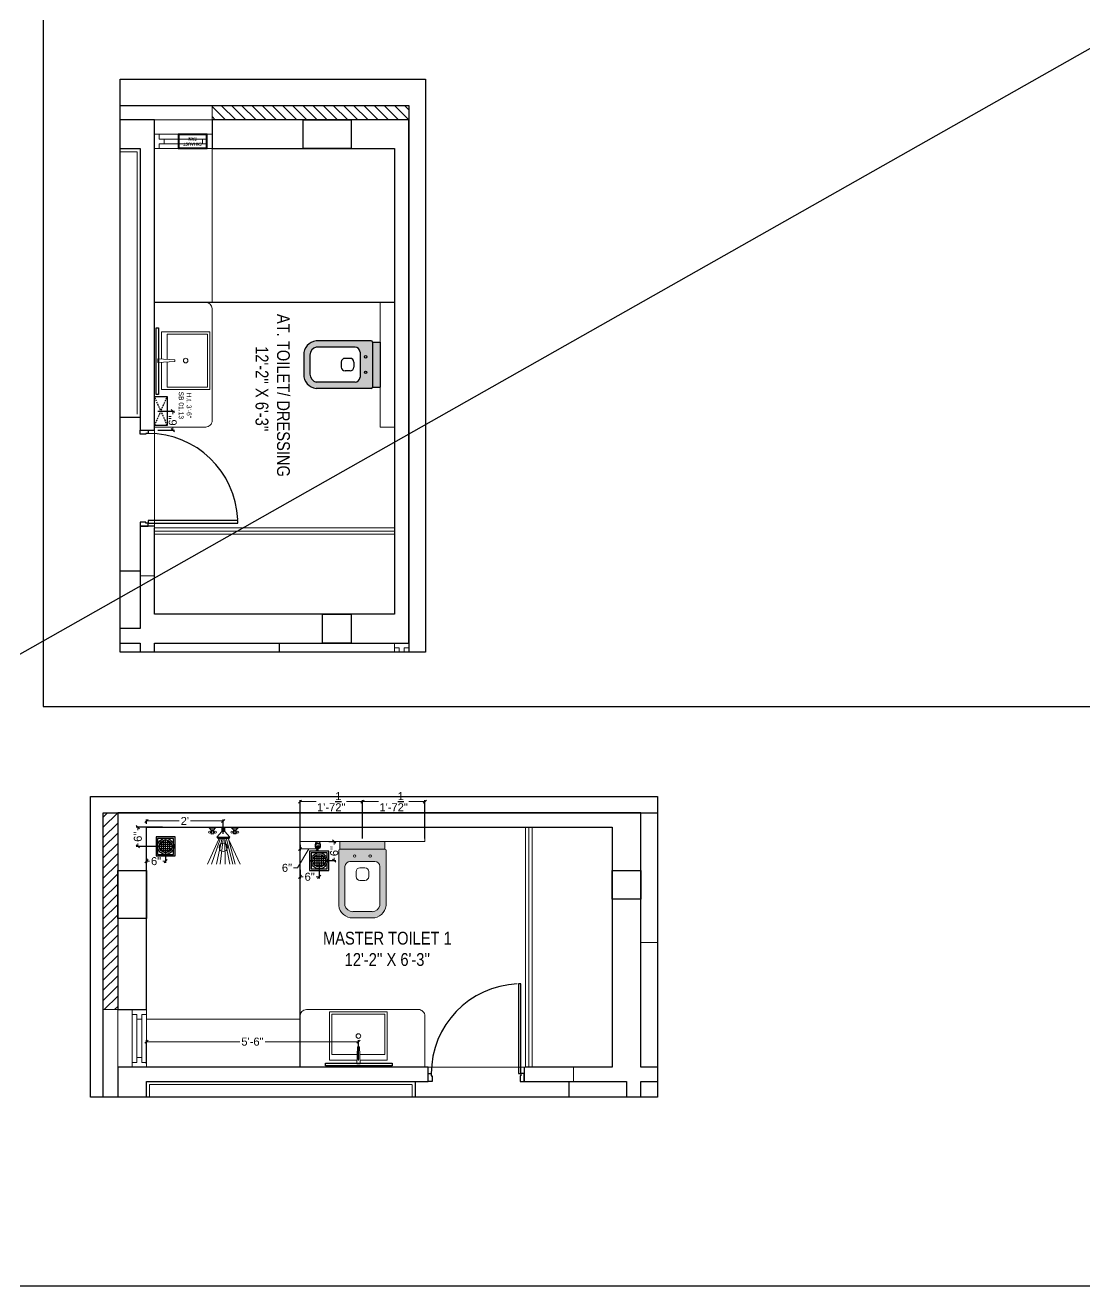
# Model space of a CAD drawing. Header units: millimetres. Extents: x 56222 to 3066687, y -650199 to -121287.
# Drawn here: x 155417.1 to 155748.3, y -179242.6 to -178848.8 of the extents above; entities that cross this region are included whole.
import ezdxf

# ---------------------------------------------------------------- set-up
doc = ezdxf.new("R2010")
doc.units = ezdxf.units.MM
doc.header["$MEASUREMENT"] = 0
doc.header["$PDMODE"] = 35
doc.linetypes.add('DASHED', pattern=[0.75, 0.5, -0.25])
doc.linetypes.add('DASHED2', pattern=[0.375, 0.25, -0.125])
doc.layers.get('Defpoints').update_dxf_attribs({"color": 220})
for name, color, linetype in [('AR DOOR', 40, 'Continuous'), ('AR ELE-5', 134, 'Continuous'), ('SANIT', 232, 'Continuous'), ('WC-DET', 8, 'Continuous')]:
    doc.layers.add(name, color=color, linetype=linetype)
for name, color, linetype, lineweight in [('COLUMN', 1, 'Continuous', 30), ('dim05', 1, 'Continuous', 13), ('ELEC-wires', 1, 'DASHED2', 13), ('Electrical', 84, 'Continuous', 30), ('ELEVATION', 250, 'Continuous', 9), ('FIRST FLOOR', 7, 'Continuous', 9), ('FIRST FLOOR ( DW_RAIL )', 7, 'Continuous', 9), ('FIRST FLOOR ( TEXT )', 7, 'Continuous', 9), ('FIRST FLOOR_( PLine )_', 251, 'Continuous', 30), ('FURNITURE', 32, 'Continuous', 9), ('GROUND FLOOR  ( DIM )', 7, 'Continuous', 9), ('TILE', 14, 'Continuous', 9), ('UTILITY', 48, 'Continuous', 9), ('wall', 7, 'Continuous', 30), ('XX~SLAB ( BEAM )~ ( DIM )', 7, 'Continuous', 9)]:
    doc.layers.add(name, color=color, linetype=linetype, lineweight=lineweight)
doc.layers.add('XX~SLAB ( PLINE )', color=251, linetype='Continuous', plot=False)
doc.styles.add('Arial', font='arial.ttf')
doc.styles.add('KATHA', font='swissc.ttf')
doc.styles.get("Standard").update_dxf_attribs({"font": 'arial.ttf', "height": 6})
doc.dimstyles.new('ISO-25', dxfattribs={"dimtxt": 2.5, "dimasz": 1, "dimexe": 0.5, "dimexo": 1, "dimtad": 0, "dimdec": 1, "dimlunit": 4, "dimtxsty": 'Standard', "dimblk": 'OBLIQUE', "dimcen": 2.5, "dimclrd": 1, "dimclre": 1, "dimclrt": 5, "dimadec": 0, "dimazin": 0, "dimtfac": 1, "dimtdec": 1, "dimtmove": 0, "dimatfit": 3, "dimfxl": 1, "dimlwd": -1, "dimarcsym": 0})

# ---------------------------------------------------------------- blocks, each defined once
blk = doc.blocks.new('_Oblique')
at = {"layer": 'wall', "color": 0, "lineweight": -2}
blk.add_line((-0.5, -0.5), (0.5, 0.5), dxfattribs=at)
blk = doc.blocks.new('*U18')
for points in [[(0, 0), (0, 1120), (-30, 1120), (-30, 0)], [(40, 0), (0, 0), (0, -30), (-10, -30), (-10, -100), (40, -100)], [(-1160, 0), (-1120, 0), (-1120, -30), (-1110, -30), (-1110, -100), (-1160, -100)]]:
    blk.add_lwpolyline(points, close=True)
at = {"layer": 'AR ELE-5', "linetype": 'ByBlock', "ltscale": 15}
blk.add_arc((2, -1), 1122, 92.373, 179.9653, dxfattribs=at)
blk = doc.blocks.new('A$C3EC62B37')
at = {"layer": 'FURNITURE', "lineweight": 30, "ltscale": 0.25, "true_color": 0xffffff}
h = blk.add_hatch(color=7, dxfattribs=at)
h.dxf.hatch_style = 1
h.paths.add_polyline_path([(-12.22, 0), (-12.22, 2.35), (-26.26, 2.35), (-26.26, 0)])
h.paths.add_polyline_path([(-26.26, 2.35), (-12.22, 2.35, 0.414214), (-11.83, 2.74), (-11.83, 19.96, 0.388639), (-16.24, 23.87), (-22.38, 23.87, 0.379499), (-26.65, 19.96), (-26.65, 2.74, 0.414214)])
h.paths.add_polyline_path([(-15.35, 6.26), (-23.13, 6.26, -0.414214), (-24.7, 7.83), (-24.7, 19.96, -0.349567), (-22.37, 21.91), (-16.24, 21.91, -0.364948), (-13.78, 19.96), (-13.78, 7.83, -0.414214)], flags=16)
h.paths.add_polyline_path([(-18.46, 8.22), (-20.02, 8.22, -0.414214), (-21.2, 9.39), (-21.2, 10.96, -0.414214), (-20.02, 12.13), (-18.46, 12.13, -0.414214), (-17.28, 10.96), (-17.28, 9.39, -0.414214)], flags=0)
h.paths.add_polyline_path([(-22.06, 4.53, -1), (-21.27, 4.53, -1)], flags=16)
at = {"layer": 'FURNITURE', "color": 0, "linetype": 'ByBlock', "lineweight": -2}
for p, q in [((-22.24, 23.87), (-16.24, 23.87)), ((-26.65, 2.74), (-26.65, 19.96)), ((-24.7, 7.83), (-24.7, 19.96)), ((-22.24, 21.91), (-16.24, 21.91)), ((-13.78, 7.83), (-13.78, 19.96)), ((-11.83, 2.74), (-11.83, 19.96)), ((-20.02, 12.13), (-18.46, 12.13)), ((-21.2, 9.39), (-21.2, 10.96)), ((-20.02, 8.22), (-18.46, 8.22)), ((-17.28, 9.39), (-17.28, 10.96)), ((-23.13, 6.26), (-15.35, 6.26)), ((-26.26, 2.35), (-12.22, 2.35)), ((-26.26, 2.35), (-26.26, 0)), ((-26.26, 0), (-12.22, 0)), ((-26.26, 0), (-12.22, 0)), ((-12.22, 2.35), (-12.22, 0))]:
    blk.add_line(p, q, dxfattribs=at)
for centre in [(-21.66, 4.53), (-16.81, 4.53)]:
    blk.add_circle(centre, 0.391, dxfattribs=at)
for centre, radius, start, end in [((-22.31, 19.5), 4.37, 89.0873, 174.0395), ((-16.17, 19.5), 4.37, 5.9605, 90.9127), ((-22.31, 19.48), 2.44, 88.437, 168.6348), ((-16.17, 19.48), 2.44, 11.3652, 91.563), ((-20.02, 10.96), 1.17, 90, 180), ((-18.46, 10.96), 1.17, 0, 90), ((-20.02, 9.39), 1.17, 180, 270), ((-18.46, 9.39), 1.17, 270, 0), ((-23.13, 7.83), 1.57, 180, 270), ((-15.35, 7.83), 1.57, 270, 0), ((-26.26, 2.74), 0.391, 180, 270), ((-12.22, 2.74), 0.391, 270, 0)]:
    blk.add_arc(centre, radius, start, end, dxfattribs=at)
blk = doc.blocks.new('NAHNYsquare')
at = {"color": 253}
for p, q in [((5, -2.99), (1, -2.99)), ((4.89, -2.32), (1.11, -2.32)), ((4.89, -3.65), (1.11, -3.65)), ((4.49, -1.65), (1.51, -1.65)), ((1.67, -4.48), (1.67, -1.49)), ((2.33, -4.87), (2.33, -1.1)), ((3, -0.99), (3, -4.99)), ((3.67, -4.87), (3.67, -1.1)), ((4.33, -4.48), (4.33, -1.49)), ((4.49, -4.32), (1.51, -4.32))]:
    blk.add_line(p, q, dxfattribs=at)
for points in [[(0, -5.99), (6, -5.99), (6, 0.01), (0, 0.01)], [(0.5, -5.49), (5.5, -5.49), (5.5, -0.49), (0.5, -0.49)]]:
    blk.add_lwpolyline(points, close=True)
for radius in [2.5, 2]:
    blk.add_circle((3, -2.99), radius)
blk = doc.blocks.new('A$C775F2B7C')
at = {"layer": 'WC-DET', "color": 7}
for points in [[(0.02, 0.076), (0.007, 0.076, 0.150223), (0, 0.06), (0, 0.037), (0.007, 0.004, 0.333354), (0.011, 0), (0.025, 0), (0.038, 0, 0.333354), (0.043, 0.004), (0.05, 0.037), (0.05, 0.06, 0.150223), (0.043, 0.076), (0.03, 0.076)], [(0.025, 0.02), (0.012, 0.02, -0.354974), (0.007, 0.023), (0, 0.057)], [(0.02, 0.076), (0.02, 0.082, -0.414214), (0.021, 0.083), (0.025, 0.083)], [(0.025, 0.076), (0.02, 0.076, 0.150223)], [(0.03, 0.076), (0.03, 0.082, 0.414214), (0.029, 0.083), (0.025, 0.083)], [(0.025, 0.02), (0.038, 0.02, 0.354974), (0.042, 0.023), (0.05, 0.057)]]:
    blk.add_lwpolyline(points, format="xyb", dxfattribs=at)
at = {"layer": 'WC-DET'}
for points in [[(0, 0.063), (0.025, 0.063)], [(0, 0.057), (0.025, 0.057)], [(0.001, 0.065), (0.025, 0.065)], [(0.049, 0.065), (0.025, 0.065)], [(0.049, 0.063), (0.025, 0.063)], [(0.05, 0.057), (0.025, 0.057)]]:
    blk.add_lwpolyline(points, dxfattribs=at)
at = {"layer": 'WC-DET', "color": 7}
blk.add_lwpolyline([(0.03, 0.076), (0.025, 0.076)], dxfattribs=at)
blk = doc.blocks.new('*D390')
at = {"layer": 'Defpoints', "color": 0, "lineweight": 25, "transparency": 16777216}
for p in [(155455.01, -179099.34), (155479.01, -179097.41), (155479.01, -179102.46)]:
    blk.add_point(p, dxfattribs=at)
at = {"layer": 'dim05', "color": 1, "linetype": 'Continuous', "lineweight": -2, "transparency": 16777216}
for p, q in [((155455.01, -179098.34), (155455.01, -179096.91)), ((155479.01, -179101.46), (155479.01, -179096.91))]:
    blk.add_line(p, q, dxfattribs=at)
at = {"layer": 'dim05', "color": 1, "linetype": 'Continuous', "transparency": 16777216}
for p, q in [((155455.01, -179097.41), (155465.21, -179097.41)), ((155479.01, -179097.41), (155468.81, -179097.41))]:
    blk.add_line(p, q, dxfattribs=at)
at = {"layer": 'dim05', "color": 1, "transparency": 16777216, "rotation": 180}
blk.add_blockref('_Oblique', (155455.01, -179097.41), dxfattribs=at)
at = {"layer": 'dim05', "color": 1, "transparency": 16777216}
blk.add_blockref('_Oblique', (155479.01, -179097.41), dxfattribs=at)
at = {"layer": 'dim05', "color": 5, "lineweight": 25, "transparency": 16777216, "insert": (155467.01, -179097.41), "char_height": 2.5, "attachment_point": 5, "style": 'Arial'}
blk.add_mtext("2'", dxfattribs=at)
blk = doc.blocks.new('*D391')
at = {"layer": 'Defpoints', "color": 0, "lineweight": 25, "transparency": 16777216}
for p in [(155503.01, -179103.84), (155508.56, -179103.84), (155508.56, -179106.15)]:
    blk.add_point(p, dxfattribs=at)
at = {"layer": 'dim05', "color": 1, "linetype": 'Continuous', "transparency": 16777216}
for p, q in [((155505.79, -179106.15), (155502.24, -179112.06)), ((155503.01, -179106.15), (155508.56, -179106.15)), ((155502.24, -179112.06), (155500.99, -179112.06))]:
    blk.add_line(p, q, dxfattribs=at)
at = {"layer": 'dim05', "color": 1, "linetype": 'Continuous', "lineweight": -2, "transparency": 16777216}
for p, q in [((155503.01, -179104.84), (155503.01, -179106.65)), ((155508.56, -179104.84), (155508.56, -179106.65))]:
    blk.add_line(p, q, dxfattribs=at)
at = {"layer": 'dim05', "color": 1, "transparency": 16777216, "rotation": 180}
blk.add_blockref('_Oblique', (155503.01, -179106.15), dxfattribs=at)
at = {"layer": 'dim05', "color": 1, "transparency": 16777216}
blk.add_blockref('_Oblique', (155508.56, -179106.15), dxfattribs=at)
at = {"layer": 'dim05', "color": 5, "lineweight": 25, "transparency": 16777216, "insert": (155498.92, -179112.06), "char_height": 2.5, "attachment_point": 5, "style": 'Arial'}
blk.add_mtext('6"', dxfattribs=at)
blk = doc.blocks.new('*D392')
at = {"layer": 'Defpoints', "color": 0, "lineweight": 25, "transparency": 16777216}
for p in [(155542.01, -179091.37), (155522.51, -179103.84), (155542.01, -179103.84)]:
    blk.add_point(p, dxfattribs=at)
at = {"layer": 'dim05', "color": 1, "linetype": 'Continuous', "lineweight": -2, "transparency": 16777216}
for p, q in [((155522.51, -179102.84), (155522.51, -179090.87)), ((155542.01, -179102.84), (155542.01, -179090.87))]:
    blk.add_line(p, q, dxfattribs=at)
at = {"layer": 'dim05', "color": 1, "linetype": 'Continuous', "transparency": 16777216}
for p, q in [((155522.51, -179091.37), (155527.52, -179091.37)), ((155542.01, -179091.37), (155537, -179091.37))]:
    blk.add_line(p, q, dxfattribs=at)
at = {"layer": 'dim05', "color": 1, "transparency": 16777216, "rotation": 180}
blk.add_blockref('_Oblique', (155522.51, -179091.37), dxfattribs=at)
at = {"layer": 'dim05', "color": 1, "transparency": 16777216}
blk.add_blockref('_Oblique', (155542.01, -179091.37), dxfattribs=at)
at = {"layer": 'dim05', "color": 5, "lineweight": 25, "transparency": 16777216, "insert": (155532.26, -179091.37), "char_height": 2.5, "attachment_point": 5, "style": 'Arial'}
blk.add_mtext('1\'-7{\\H1x;\\S1/2;}"', dxfattribs=at)
blk = doc.blocks.new('*D393')
at = {"layer": 'Defpoints', "color": 0, "lineweight": 25, "transparency": 16777216}
for p in [(155522.51, -179091.37), (155503.01, -179103.84), (155522.51, -179103.84)]:
    blk.add_point(p, dxfattribs=at)
at = {"layer": 'dim05', "color": 1, "linetype": 'Continuous', "lineweight": -2, "transparency": 16777216}
for p, q in [((155503.01, -179102.84), (155503.01, -179090.87)), ((155522.51, -179102.84), (155522.51, -179090.87))]:
    blk.add_line(p, q, dxfattribs=at)
at = {"layer": 'dim05', "color": 1, "linetype": 'Continuous', "transparency": 16777216}
for p, q in [((155503.01, -179091.37), (155508.02, -179091.37)), ((155522.51, -179091.37), (155517.5, -179091.37))]:
    blk.add_line(p, q, dxfattribs=at)
at = {"layer": 'dim05', "color": 1, "transparency": 16777216, "rotation": 180}
blk.add_blockref('_Oblique', (155503.01, -179091.37), dxfattribs=at)
at = {"layer": 'dim05', "color": 1, "transparency": 16777216}
blk.add_blockref('_Oblique', (155522.51, -179091.37), dxfattribs=at)
at = {"layer": 'dim05', "color": 5, "lineweight": 25, "transparency": 16777216, "insert": (155512.76, -179091.37), "char_height": 2.5, "attachment_point": 5, "style": 'Arial'}
blk.add_mtext('1\'-7{\\H1x;\\S1/2;}"', dxfattribs=at)
blk = doc.blocks.new('*D394')
at = {"layer": 'Defpoints', "color": 0, "lineweight": 25, "transparency": 16777216}
for p in [(155521.27, -179166.37), (155455.01, -179174.34), (155521.27, -179173.25)]:
    blk.add_point(p, dxfattribs=at)
at = {"layer": 'dim05', "color": 1, "linetype": 'Continuous', "lineweight": -2, "transparency": 16777216}
for p, q in [((155455.01, -179173.34), (155455.01, -179165.87)), ((155521.27, -179172.25), (155521.27, -179165.87))]:
    blk.add_line(p, q, dxfattribs=at)
at = {"layer": 'dim05', "color": 1, "linetype": 'Continuous', "transparency": 16777216}
for p, q in [((155455.01, -179166.37), (155484.19, -179166.37)), ((155521.27, -179166.37), (155492.09, -179166.37))]:
    blk.add_line(p, q, dxfattribs=at)
at = {"layer": 'dim05', "color": 1, "transparency": 16777216, "rotation": 180}
blk.add_blockref('_Oblique', (155455.01, -179166.37), dxfattribs=at)
at = {"layer": 'dim05', "color": 1, "transparency": 16777216}
blk.add_blockref('_Oblique', (155521.27, -179166.37), dxfattribs=at)
at = {"layer": 'dim05', "color": 5, "lineweight": 25, "transparency": 16777216, "insert": (155488.14, -179166.37), "char_height": 2.5, "attachment_point": 5, "style": 'Arial'}
blk.add_mtext('5\'-6"', dxfattribs=at)
blk = doc.blocks.new('A$C07311617')
at = {"layer": 'UTILITY'}
h = blk.add_hatch(color=7, dxfattribs=at)
h.paths.add_polyline_path([(-3.13, 2.02), (-3.13, 0), (-3.74, 0), (-3.74, 0.46), (-3.74, 1.42)])
h.paths.add_polyline_path([(-3.13, 0), (-3.13, -0.46), (-3.13, -2.02), (-3.74, -1.59), (-3.74, -0.46), (-3.74, 0)])
h = blk.add_hatch(color=7, dxfattribs=at)
h.paths.add_polyline_path([(0, 0.46), (0, 0), (-1.35, 0), (-1.35, 0.46)])
h.paths.add_polyline_path([(0, 0), (0, -0.46), (-1.35, -0.46), (-1.35, 0)])
at = {"layer": 'UTILITY', "color": 7}
for p, q in [((-3.74, 1.42), (-11.52, 4.9)), ((-1.74, 3.79), (-1.74, 4.05)), ((-1.47, 3.79), (-1.47, 4.05)), ((-0.27, 2.44), (-0.27, 4.33)), ((-3.74, 0.94), (-11.52, 3.66)), ((-3.74, 0.46), (-11.52, 2.15)), ((-3.74, 0), (-11.52, 0.93)), ((-3.13, 2.02), (-3.74, 1.42)), ((-3.13, -0.46), (-3.13, 2.02)), ((-1.35, 0.46), (-3.13, 2.02)), ((-3.13, 0.46), (-3.13, 1.42)), ((-1.74, 2.99), (-1.74, 2.72)), ((-1.47, 2.99), (-1.47, 2.72)), ((-1.35, -0.46), (-1.35, 0.46)), ((-1.35, 0.46), (0, 0.46)), ((-0.8, 3.9), (-0.8, 2.88)), ((0, -0.46), (0, 0.46)), ((-3.74, -0.46), (-11.62, -0.61)), ((-3.74, -0.46), (-11.57, -2.09)), ((-3.74, -1.03), (-11.52, -2.96)), ((-3.74, -1.59), (-11.52, -5.3)), ((-3.74, -1.59), (-11.52, -3.73)), ((-3.74, -1.59), (-3.13, -2.02)), ((-3.13, -0.46), (-3.13, -2.02)), ((-1.35, -0.46), (-3.13, -2.02)), ((-1.74, -3.22), (-1.74, -2.95)), ((-1.47, -3.22), (-1.47, -2.95)), ((-1.35, -0.46), (0, -0.46)), ((-0.8, -4.13), (-0.8, -3.11)), ((-0.27, -2.68), (-0.27, -4.56)), ((-1.74, -4.02), (-1.74, -4.29)), ((-1.47, -4.02), (-1.47, -4.29))]:
    blk.add_line(p, q, dxfattribs=at)
for points in [[(-1.35, 0.46), (-3.13, 2.02)], [(-3.13, -2.02), (-1.35, -0.46)]]:
    blk.add_lwpolyline(points, dxfattribs=at)
for points in [[(-1.07, 2.99), (-2.14, 2.99), (-2.14, 3.79), (-1.07, 3.79)], [(-1.07, -3.22), (-2.14, -3.22), (-2.14, -4.02), (-1.07, -4.02)]]:
    blk.add_lwpolyline(points, close=True, dxfattribs=at)
for centre, radius in [((-1.6, 4.32), 0.298), ((-6.31, 0), 1.33), ((-1.6, 3.39), 0.298), ((-1.6, 2.45), 0.298), ((-1.6, -2.69), 0.298), ((-1.6, -3.62), 0.298), ((-1.6, -4.55), 0.298)]:
    blk.add_circle(centre, radius, dxfattribs=at)
for centre, start, end in [((-1.47, 5.26), 285.2551, 344.7449), ((-1.47, 1.52), 15.2551, 74.7449), ((-1.47, -1.75), 285.2551, 344.7449), ((-1.47, -5.49), 15.2551, 74.7449)]:
    blk.add_arc(centre, 1.52, start, end, dxfattribs=at)
blk = doc.blocks.new('*D395')
at = {"layer": 'Defpoints', "color": 0, "lineweight": 25, "transparency": 16777216}
for p in [(155510.98, -179103.84), (155509.01, -179109.8), (155513.7, -179109.8)]:
    blk.add_point(p, dxfattribs=at)
at = {"layer": 'dim05', "color": 1, "linetype": 'Continuous', "lineweight": -2, "transparency": 16777216}
for p, q in [((155511.98, -179103.84), (155514.2, -179103.84)), ((155510.01, -179109.8), (155514.2, -179109.8))]:
    blk.add_line(p, q, dxfattribs=at)
at = {"layer": 'dim05', "color": 1, "linetype": 'Continuous', "transparency": 16777216}
for p, q in [((155513.7, -179103.84), (155513.7, -179104.75)), ((155513.7, -179109.8), (155513.7, -179108.89))]:
    blk.add_line(p, q, dxfattribs=at)
at = {"layer": 'dim05', "color": 1, "transparency": 16777216}
for p, rotation in [((155513.7, -179103.84), 90), ((155513.7, -179109.8), 270)]:
    blk.add_blockref('_Oblique', p, dxfattribs=dict(at, rotation=rotation))
at = {"layer": 'dim05', "color": 5, "lineweight": 25, "transparency": 16777216, "insert": (155513.7, -179106.82), "char_height": 2.5, "attachment_point": 5, "rotation": 90, "style": 'Arial'}
blk.add_mtext('6"', dxfattribs=at)
blk = doc.blocks.new('*D396')
at = {"layer": 'Defpoints', "color": 0, "lineweight": 25, "transparency": 16777216}
for p in [(155503.01, -179111.66), (155509.01, -179109.84), (155509.01, -179114.85)]:
    blk.add_point(p, dxfattribs=at)
at = {"layer": 'dim05', "color": 1, "linetype": 'Continuous', "lineweight": -2, "transparency": 16777216}
for p, q in [((155509.01, -179110.84), (155509.01, -179115.35)), ((155503.01, -179112.66), (155503.01, -179115.35))]:
    blk.add_line(p, q, dxfattribs=at)
at = {"layer": 'dim05', "color": 1, "linetype": 'Continuous', "transparency": 16777216}
for p, q in [((155503.01, -179114.85), (155503.94, -179114.85)), ((155509.01, -179114.85), (155508.08, -179114.85))]:
    blk.add_line(p, q, dxfattribs=at)
at = {"layer": 'dim05', "color": 1, "transparency": 16777216, "rotation": 180}
blk.add_blockref('_Oblique', (155503.01, -179114.85), dxfattribs=at)
at = {"layer": 'dim05', "color": 1, "transparency": 16777216}
blk.add_blockref('_Oblique', (155509.01, -179114.85), dxfattribs=at)
at = {"layer": 'dim05', "color": 5, "lineweight": 25, "transparency": 16777216, "insert": (155506.01, -179114.85), "char_height": 2.5, "attachment_point": 5, "style": 'Arial'}
blk.add_mtext('6"', dxfattribs=at)
blk = doc.blocks.new('*D397')
at = {"layer": 'Defpoints', "color": 0, "lineweight": 25, "transparency": 16777216}
for p in [(155452.32, -179099.34), (155461.01, -179099.34), (155461.01, -179105.34)]:
    blk.add_point(p, dxfattribs=at)
at = {"layer": 'dim05', "color": 1, "linetype": 'Continuous', "lineweight": -2, "transparency": 16777216}
for p, q in [((155460.01, -179099.34), (155451.82, -179099.34)), ((155460.01, -179105.34), (155451.82, -179105.34))]:
    blk.add_line(p, q, dxfattribs=at)
at = {"layer": 'dim05', "color": 1, "linetype": 'Continuous', "transparency": 16777216}
for p, q in [((155452.32, -179099.34), (155452.32, -179100.27)), ((155452.32, -179105.34), (155452.32, -179104.4))]:
    blk.add_line(p, q, dxfattribs=at)
at = {"layer": 'dim05', "color": 1, "transparency": 16777216}
for p, rotation in [((155452.32, -179099.34), 90), ((155452.32, -179105.34), 270)]:
    blk.add_blockref('_Oblique', p, dxfattribs=dict(at, rotation=rotation))
at = {"layer": 'dim05', "color": 5, "lineweight": 25, "transparency": 16777216, "insert": (155452.32, -179102.34), "char_height": 2.5, "attachment_point": 5, "rotation": 90, "style": 'Arial'}
blk.add_mtext('6"', dxfattribs=at)
blk = doc.blocks.new('*D398')
at = {"layer": 'Defpoints', "color": 0, "lineweight": 25, "transparency": 16777216}
for p in [(155455.01, -179108.05), (155461.01, -179105.34), (155461.01, -179109.97)]:
    blk.add_point(p, dxfattribs=at)
at = {"layer": 'dim05', "color": 1, "linetype": 'Continuous', "lineweight": -2, "transparency": 16777216}
for p, q in [((155461.01, -179106.34), (155461.01, -179110.47)), ((155455.01, -179109.05), (155455.01, -179110.47))]:
    blk.add_line(p, q, dxfattribs=at)
at = {"layer": 'dim05', "color": 1, "linetype": 'Continuous', "transparency": 16777216}
for p, q in [((155455.01, -179109.97), (155455.94, -179109.97)), ((155461.01, -179109.97), (155460.08, -179109.97))]:
    blk.add_line(p, q, dxfattribs=at)
at = {"layer": 'dim05', "color": 1, "transparency": 16777216, "rotation": 180}
blk.add_blockref('_Oblique', (155455.01, -179109.97), dxfattribs=at)
at = {"layer": 'dim05', "color": 1, "transparency": 16777216}
blk.add_blockref('_Oblique', (155461.01, -179109.97), dxfattribs=at)
at = {"layer": 'dim05', "color": 5, "lineweight": 25, "transparency": 16777216, "insert": (155458.01, -179109.97), "char_height": 2.5, "attachment_point": 5, "style": 'Arial'}
blk.add_mtext('6"', dxfattribs=at)

msp = doc.modelspace()

# ---------------------------------------------------------------- hatches: boundary and pattern name
at = {"layer": 'FURNITURE', "lineweight": 30, "ltscale": 0.25, "true_color": 0xffffff}
h = msp.add_hatch(color=7, dxfattribs=at)
h.dxf.hatch_style = 1
h.paths.add_polyline_path([(155528.029, -178961.834), (155525.681, -178961.834), (155525.681, -178947.791), (155528.029, -178947.791)])
h.paths.add_polyline_path([(155525.681, -178947.791), (155525.681, -178961.834, -0.4142136), (155525.29, -178962.225), (155508.073, -178962.225, -0.388639), (155504.16, -178957.812), (155504.16, -178951.673, -0.3794988), (155508.073, -178947.399), (155525.29, -178947.399, -0.4142136)])
h.paths.add_polyline_path([(155521.768, -178958.704), (155521.768, -178950.921, 0.4142136), (155520.203, -178949.356), (155508.073, -178949.356, 0.3495674), (155506.116, -178951.679), (155506.116, -178957.812, 0.364948), (155508.073, -178960.269), (155520.203, -178960.269, 0.4142136)], flags=16)
h.paths.add_polyline_path([(155519.812, -178955.595), (155519.812, -178954.03, 0.4142136), (155518.638, -178952.856), (155517.073, -178952.856, 0.4142136), (155515.899, -178954.03), (155515.899, -178955.595, 0.4142136), (155517.073, -178956.769), (155518.638, -178956.769, 0.4142136)], flags=0)
h.paths.add_polyline_path([(155523.504, -178951.995, 1), (155523.504, -178952.778, 1)], flags=16)
at = {"layer": 'GROUND FLOOR  ( DIM )'}
h = msp.add_hatch(dxfattribs=at)
h.set_pattern_fill('ANSI31', color=256, scale=18, style=0)
h.set_pattern_definition([(45, (17178.15, -11860.7867), (-1.590990258, 1.590990258), [])])
h.paths.add_polyline_path([(155441.512, -179094.836), (155446.012, -179094.836), (155446.012, -179156.336), (155441.512, -179156.336)])

# ---------------------------------------------------------------- linework, layer by layer
at = {"color": 242, "linetype": 'DASHED', "true_color": 0xcd2027}
for p, q in [((155457.529, -178973.812), (155461.516, -178964.805)), ((155461.516, -178973.812), (155457.529, -178964.805))]:
    msp.add_line(p, q, dxfattribs=at)
for points in [[(155455.529, -178975.312), (155455.529, -178976.312), (155454.779, -178976.312), (155454.779, -178976.562), (155453.029, -178976.562), (155453.029, -178975.312)], [(155455.529, -179005.312), (155455.529, -179004.312), (155454.779, -179004.312), (155454.779, -179004.062), (155453.029, -179004.062), (155453.029, -179005.312)], [(155455.529, -179004.312), (155483.529, -179004.312), (155483.529, -179003.562), (155455.529, -179003.562)]]:
    msp.add_lwpolyline(points, close=True)
at = {"layer": 'AR ELE-5', "linetype": 'ByBlock', "ltscale": 15}
msp.add_arc((155455.512, -179004.353), 28.041, 2.37301, 89.96526, dxfattribs=at)
at = {"layer": 'COLUMN'}
for p, q in [((155504.029, -178887.312), (155504.029, -178878.312)), ((155504.029, -178878.312), (155519.029, -178878.312)), ((155519.029, -178878.312), (155519.029, -178887.312)), ((155519.029, -178887.312), (155504.029, -178887.312)), ((155510.029, -179041.812), (155510.029, -179032.812)), ((155510.029, -179032.812), (155519.029, -179032.812)), ((155519.029, -179032.812), (155519.029, -179041.812)), ((155519.029, -179041.812), (155510.029, -179041.812))]:
    msp.add_line(p, q, dxfattribs=at)
for points in [[(155446.012, -179112.836), (155455.012, -179112.836), (155455.012, -179127.836), (155446.012, -179127.836)], [(155600.512, -179112.836), (155609.512, -179112.836), (155609.512, -179121.836), (155600.512, -179121.836)]]:
    msp.add_lwpolyline(points, close=True, dxfattribs=at)
at = {"layer": 'dim05', "color": 1, "linetype": 'Continuous', "lineweight": 25}
for p, q in [((155458.529, -178969.309), (155463.729, -178969.309)), ((155458.529, -178975.312), (155463.729, -178975.312))]:
    msp.add_line(p, q, dxfattribs=at)
at = {"layer": 'dim05', "color": 1, "linetype": 'Continuous'}
for p, q in [((155463.229, -178969.309), (155463.229, -178970.242)), ((155463.229, -178975.312), (155463.229, -178974.379))]:
    msp.add_line(p, q, dxfattribs=at)
at = {"layer": 'ELEC-wires', "color": 5, "linetype": 'ByBlock', "lineweight": 30, "ltscale": 4}
msp.add_lwpolyline([(155461.516, -178964.805), (155461.516, -178973.812), (155457.529, -178973.812), (155457.529, -178964.805)], close=True, dxfattribs=at)
at = {"layer": 'Electrical', "ltscale": 10}
msp.add_line((155474.029, -178887.312), (155464.904, -178887.312), dxfattribs=at)
at = {"layer": 'Electrical', "ltscale": 2}
for points in [[(155474.029, -178882.813), (155464.904, -178882.813), (155464.904, -178887.312), (155474.029, -178887.312)], [(155473.805, -178883.037), (155465.129, -178883.037), (155465.129, -178887.088), (155473.805, -178887.088)]]:
    msp.add_lwpolyline(points, close=True, dxfattribs=at)
at = {"layer": 'ELEVATION', "lineweight": 25, "transparency": 33554600}
msp.add_lwpolyline([(155437.514, -179089.747), (155614.727, -179089.747), (155614.727, -179183.686), (155437.514, -179183.686)], close=True, dxfattribs=at)
at = {"layer": 'FIRST FLOOR', "ltscale": 0.7}
for p, q in [((155446.819, -178873.812), (155537.029, -178873.812)), ((155537.029, -178873.812), (155537.029, -178878.312))]:
    msp.add_line(p, q, dxfattribs=at)
at = {"layer": 'FIRST FLOOR'}
for p, q in [((155537.029, -178878.312), (155446.819, -178878.312)), ((155457.529, -178878.312), (155457.529, -179032.812)), ((155475.529, -178878.312), (155475.529, -178887.312)), ((155537.029, -178878.312), (155537.029, -179044.706)), ((155446.819, -178887.312), (155453.029, -178887.312)), ((155453.029, -178887.312), (155453.029, -178975.312)), ((155457.529, -178887.312), (155532.529, -178887.312)), ((155532.529, -178887.312), (155532.529, -179032.812)), ((155453.029, -178975.312), (155457.529, -178975.312)), ((155453.029, -179005.312), (155453.029, -179037.312)), ((155453.029, -179020.812), (155457.529, -179020.812)), ((155457.529, -179032.812), (155532.529, -179032.812)), ((155453.029, -179037.312), (155446.819, -179037.312)), ((155453.029, -179041.812), (155446.819, -179041.812)), ((155453.029, -179041.812), (155453.029, -179044.706)), ((155457.529, -179041.812), (155537.029, -179041.812)), ((155457.529, -179041.812), (155457.529, -179044.706)), ((155532.529, -179041.812), (155532.529, -179044.706)), ((155446.012, -179094.836), (155446.012, -179183.686)), ((155446.012, -179094.836), (155614.727, -179094.836)), ((155609.512, -179174.336), (155609.512, -179094.836)), ((155455.012, -179174.336), (155455.012, -179099.336)), ((155455.012, -179099.336), (155600.512, -179099.336)), ((155600.512, -179174.336), (155600.512, -179099.336)), ((155446.012, -179156.336), (155455.012, -179156.336)), ((155446.012, -179174.336), (155600.512, -179174.336)), ((155543.012, -179178.836), (155543.012, -179174.336)), ((155588.512, -179178.836), (155588.512, -179174.336)), ((155609.512, -179174.336), (155614.727, -179174.336)), ((155455.012, -179183.686), (155455.012, -179178.836)), ((155455.012, -179178.836), (155543.012, -179178.836)), ((155573.012, -179178.836), (155605.012, -179178.836)), ((155605.012, -179178.836), (155605.012, -179183.686)), ((155609.512, -179178.836), (155614.727, -179178.836)), ((155609.512, -179178.836), (155609.512, -179183.686))]:
    msp.add_line(p, q, dxfattribs=at)
at = {"layer": 'FIRST FLOOR', "ltscale": 0.7}
msp.add_lwpolyline([(155441.512, -179183.686), (155441.512, -179094.836), (155446.012, -179094.836)], dxfattribs=at)
at = {"layer": 'FIRST FLOOR ( DW_RAIL )'}
for p, q in [((155459.029, -178882.812), (155457.529, -178882.812)), ((155457.529, -178882.812), (155457.529, -178887.312)), ((155475.529, -178882.812), (155457.529, -178882.812)), ((155457.529, -178882.812), (155457.529, -178887.312)), ((155459.029, -178884.312), (155459.029, -178882.812)), ((155475.529, -178882.812), (155474.029, -178882.812)), ((155474.029, -178882.812), (155474.029, -178884.312)), ((155475.529, -178887.312), (155475.529, -178882.812)), ((155475.529, -178887.312), (155475.529, -178882.812)), ((155457.529, -178887.312), (155459.029, -178887.312)), ((155457.529, -178887.312), (155475.529, -178887.312)), ((155460.529, -178884.312), (155459.029, -178884.312)), ((155459.029, -178887.312), (155459.029, -178885.812)), ((155459.029, -178885.812), (155460.529, -178885.812)), ((155460.529, -178885.812), (155460.529, -178884.312)), ((155460.529, -178885.812), (155460.529, -178884.312)), ((155460.529, -178884.312), (155472.529, -178884.312)), ((155472.529, -178885.812), (155460.529, -178885.812)), ((155474.029, -178884.312), (155472.529, -178884.312)), ((155472.529, -178884.312), (155472.529, -178885.812)), ((155472.529, -178884.312), (155472.529, -178885.812)), ((155472.529, -178885.812), (155474.029, -178885.812)), ((155474.029, -178885.812), (155474.029, -178887.312)), ((155474.029, -178887.312), (155475.529, -178887.312)), ((155537.029, -179041.812), (155532.529, -179041.812)), ((155532.529, -179041.812), (155532.529, -179044.706)), ((155537.029, -179041.812), (155532.529, -179041.812)), ((155532.529, -179041.812), (155532.529, -179043.312)), ((155532.529, -179043.312), (155534.029, -179043.312)), ((155534.029, -179043.312), (155534.029, -179044.706)), ((155535.529, -179044.706), (155535.529, -179043.312)), ((155535.529, -179043.312), (155537.029, -179043.312)), ((155537.029, -179044.706), (155537.029, -179041.812)), ((155537.029, -179043.312), (155537.029, -179041.812))]:
    msp.add_line(p, q, dxfattribs=at)
msp.add_lwpolyline([(155450.512, -179156.336), (155450.512, -179157.836), (155452.012, -179157.836), (155452.012, -179159.336), (155453.512, -179159.336), (155453.512, -179171.336), (155452.012, -179171.336), (155452.012, -179172.836), (155450.512, -179172.836), (155450.512, -179174.336), (155455.012, -179174.336), (155455.012, -179172.836), (155453.512, -179172.836), (155453.512, -179171.336), (155452.012, -179171.336), (155452.012, -179159.336), (155453.512, -179159.336), (155453.512, -179157.836), (155455.012, -179157.836), (155455.012, -179156.336), (155450.512, -179156.336), (155450.512, -179174.336), (155455.012, -179174.336), (155455.012, -179156.336)], close=True, dxfattribs=at)
at = {"layer": 'FIRST FLOOR_( PLine )_'}
for p, q in [((155453.029, -178878.312), (155446.819, -178878.312)), ((155457.529, -178878.312), (155453.029, -178878.312)), ((155457.529, -178975.312), (155457.529, -178878.312)), ((155537.029, -178878.312), (155475.529, -178878.312)), ((155475.529, -178878.312), (155475.529, -178887.312)), ((155537.029, -179041.812), (155537.029, -178878.312)), ((155446.819, -178887.312), (155453.029, -178887.312)), ((155453.029, -178887.312), (155453.029, -178975.312)), ((155475.529, -178887.312), (155532.529, -178887.312)), ((155532.529, -178887.312), (155532.529, -179032.812)), ((155453.029, -178975.312), (155457.529, -178975.312)), ((155457.529, -179005.312), (155453.029, -179005.312)), ((155453.029, -179005.312), (155453.029, -179037.312)), ((155457.529, -179032.812), (155457.529, -179005.812)), ((155532.529, -179032.812), (155457.529, -179032.812)), ((155453.029, -179037.312), (155446.819, -179037.312)), ((155446.819, -179041.812), (155453.029, -179041.812)), ((155453.029, -179041.812), (155453.029, -179044.706)), ((155457.529, -179044.706), (155457.529, -179041.812)), ((155457.529, -179041.812), (155537.029, -179041.812)), ((155609.512, -179094.836), (155446.012, -179094.836)), ((155446.012, -179094.836), (155446.012, -179156.336)), ((155609.512, -179174.336), (155609.512, -179094.836)), ((155455.012, -179099.336), (155600.512, -179099.336)), ((155455.012, -179156.336), (155455.012, -179099.336)), ((155600.512, -179099.336), (155600.512, -179174.336)), ((155446.012, -179156.336), (155455.012, -179156.336)), ((155573.012, -179174.336), (155573.012, -179178.836)), ((155600.512, -179174.336), (155573.512, -179174.336)), ((155614.727, -179174.336), (155609.512, -179174.336)), ((155573.012, -179178.836), (155605.012, -179178.836)), ((155605.012, -179178.836), (155605.012, -179183.686)), ((155609.512, -179183.686), (155609.512, -179178.836)), ((155609.512, -179178.836), (155614.727, -179178.836))]:
    msp.add_line(p, q, dxfattribs=at)
for points in [[(155455.012, -179178.836), (155543.012, -179178.836), (155543.012, -179174.336), (155446.012, -179174.336), (155446.012, -179178.836)], [(155446.012, -179178.836), (155446.012, -179183.686)], [(155455.012, -179183.686), (155455.012, -179178.836)]]:
    msp.add_lwpolyline(points, dxfattribs=at)
at = {"layer": 'FURNITURE', "lineweight": 30}
for p, q in [((155446.819, -178887.312), (155453.029, -178887.312)), ((155453.029, -178887.312), (155453.029, -178971.312)), ((155453.029, -178971.312), (155446.819, -178971.312)), ((155453.029, -179019.312), (155446.819, -179019.312)), ((155587.012, -179178.836), (155587.012, -179183.686))]:
    msp.add_line(p, q, dxfattribs=at)
at = {"layer": 'FURNITURE'}
for p, q in [((155457.529, -178935.312), (155457.529, -178887.312)), ((155457.529, -178887.312), (155475.529, -178887.312)), ((155475.529, -178887.312), (155475.529, -178935.312)), ((155446.819, -178888.312), (155452.125, -178888.312)), ((155452.125, -178888.312), (155452.125, -178970.312)), ((155457.529, -178974.312), (155457.529, -178935.312)), ((155457.529, -178935.312), (155473.535, -178935.312)), ((155475.529, -178935.312), (155457.529, -178935.312)), ((155475.535, -178937.312), (155475.535, -178972.312)), ((155532.529, -178935.312), (155528.029, -178935.312)), ((155528.029, -178935.312), (155528.029, -178974.312)), ((155532.529, -178974.312), (155532.529, -178935.312)), ((155474.784, -178944.556), (155459.69, -178944.565)), ((155459.69, -178944.565), (155459.695, -178953.077)), ((155474.064, -178945.276), (155461.491, -178945.284)), ((155461.491, -178945.284), (155461.496, -178953.162)), ((155474.084, -178961.836), (155474.064, -178945.276)), ((155474.804, -178962.556), (155474.784, -178944.556)), ((155458.616, -178954.106), (155458.615, -178953.026)), ((155458.615, -178953.026), (155463.912, -178953.277)), ((155463.913, -178953.848), (155458.616, -178954.106)), ((155459.696, -178954.054), (155459.71, -178962.565)), ((155461.496, -178953.966), (155461.51, -178961.843)), ((155463.912, -178953.277), (155463.913, -178953.848)), ((155459.71, -178962.565), (155474.804, -178962.556)), ((155461.51, -178961.843), (155474.084, -178961.836)), ((155473.535, -178974.312), (155457.529, -178974.312)), ((155528.029, -178974.312), (155532.529, -178974.312)), ((155457.529, -179005.812), (155532.529, -179005.812)), ((155457.529, -179006.812), (155532.529, -179006.812)), ((155457.529, -179007.812), (155532.529, -179007.812)), ((155496.529, -179044.706), (155496.529, -179041.812)), ((155573.512, -179174.336), (155573.512, -179099.336)), ((155574.512, -179174.336), (155574.512, -179099.336)), ((155575.512, -179174.336), (155575.512, -179099.336)), ((155614.727, -179135.336), (155609.512, -179135.336)), ((155456.012, -179179.74), (155538.012, -179179.74)), ((155456.012, -179183.686), (155456.012, -179179.74)), ((155538.012, -179179.836), (155538.012, -179183.686))]:
    msp.add_line(p, q, dxfattribs=at)
at = {"layer": 'FURNITURE', "color": 5, "lineweight": 30, "ltscale": 10000}
for p, q in [((155457.529, -178935.312), (155532.529, -178935.312)), ((155457.997, -178964.14), (155457.997, -178943.272)), ((155457.997, -178943.272), (155458.736, -178943.272)), ((155458.736, -178943.272), (155458.736, -178964.14)), ((155458.736, -178964.14), (155457.997, -178964.14)), ((155496.529, -179041.812), (155496.529, -179044.706)), ((155503.012, -179174.336), (155503.012, -179099.336))]:
    msp.add_line(p, q, dxfattribs=at)
at = {"layer": 'FURNITURE', "color": 0, "linetype": 'ByBlock', "lineweight": -2}
for p, q in [((155525.29, -178947.399), (155508.073, -178947.399)), ((155520.203, -178949.356), (155508.073, -178949.356)), ((155521.768, -178950.921), (155521.768, -178958.704)), ((155525.681, -178947.791), (155525.681, -178961.834)), ((155525.681, -178947.791), (155528.029, -178947.791)), ((155528.029, -178947.791), (155528.029, -178961.834)), ((155528.029, -178947.791), (155528.029, -178961.834)), ((155504.16, -178951.812), (155504.16, -178957.812)), ((155506.116, -178951.812), (155506.116, -178957.812)), ((155515.899, -178954.03), (155515.899, -178955.595)), ((155518.638, -178952.856), (155517.073, -178952.856)), ((155519.812, -178954.03), (155519.812, -178955.595)), ((155518.638, -178956.769), (155517.073, -178956.769)), ((155520.203, -178960.269), (155508.073, -178960.269)), ((155525.29, -178962.225), (155508.073, -178962.225)), ((155525.681, -178961.834), (155528.029, -178961.834))]:
    msp.add_line(p, q, dxfattribs=at)
at = {"layer": 'FURNITURE'}
for points in [[(155542.012, -179103.836), (155542.012, -179099.336), (155503.012, -179099.336), (155503.012, -179103.836)], [(155502.998, -179159.336), (155503.012, -179174.336), (155455.012, -179174.336), (155454.998, -179159.336)], [(155520.976, -179167.953), (155521.548, -179167.953), (155521.806, -179173.249), (155520.725, -179173.25)]]:
    msp.add_lwpolyline(points, close=True, dxfattribs=at)
msp.add_lwpolyline([(155542.012, -179174.336), (155503.012, -179174.336), (155503.012, -179158.33, -0.4142132), (155505.012, -179156.33), (155540.012, -179156.33, -0.4142139), (155542.012, -179158.33)], format="xyb", close=True, dxfattribs=at)
for points in [[(155521.753, -179172.169), (155530.264, -179172.155), (155530.255, -179157.061), (155512.255, -179157.081), (155512.264, -179172.175), (155520.776, -179172.17)], [(155521.665, -179170.369), (155529.543, -179170.355), (155529.536, -179157.781), (155512.976, -179157.801), (155512.983, -179170.375), (155520.862, -179170.369)]]:
    msp.add_lwpolyline(points, dxfattribs=at)
at = {"layer": 'FURNITURE', "color": 5, "lineweight": 30, "ltscale": 10000}
msp.add_lwpolyline([(155510.972, -179173.13), (155531.839, -179173.13), (155531.839, -179173.868), (155510.972, -179173.868)], close=True, dxfattribs=at)
at = {"layer": 'FURNITURE', "lineweight": 30}
msp.add_lwpolyline([(155455.012, -179183.686), (155455.012, -179178.836), (155539.012, -179178.836), (155539.012, -179183.686)], dxfattribs=at)
at = {"layer": 'FURNITURE'}
for centre in [(155467.257, -178953.56), (155521.26, -179164.608)]:
    msp.add_circle(centre, 0.72, dxfattribs=at)
at = {"layer": 'FURNITURE', "color": 0, "linetype": 'ByBlock', "lineweight": -2}
for centre in [(155523.504, -178952.387), (155523.504, -178957.238)]:
    msp.add_circle(centre, 0.391, dxfattribs=at)
at = {"layer": 'FURNITURE'}
for centre, start, end in [((155473.535, -178937.312), 0.00007, 90), ((155473.535, -178972.312), 270, 0.00007)]:
    msp.add_arc(centre, 2, start, end, dxfattribs=at)
at = {"layer": 'FURNITURE', "color": 0, "linetype": 'ByBlock', "lineweight": -2}
for centre, radius, start, end in [((155508.526, -178951.743), 4.367, 95.96048, 180.91275), ((155508.553, -178951.746), 2.438, 101.36517, 181.56298), ((155520.203, -178950.921), 1.565, 0, 90), ((155525.29, -178947.791), 0.391, 0, 90), ((155517.073, -178954.03), 1.174, 90, 180), ((155518.638, -178954.03), 1.174, 0, 90), ((155508.526, -178957.882), 4.367, 179.08725, 264.03952), ((155508.553, -178957.879), 2.438, 178.43702, 258.63483), ((155517.073, -178955.595), 1.174, 180, 270), ((155518.638, -178955.595), 1.174, 270, 0), ((155520.203, -178958.704), 1.565, 270, 0), ((155525.29, -178961.834), 0.391, 270, 0)]:
    msp.add_arc(centre, radius, start, end, dxfattribs=at)
at = {"layer": 'GROUND FLOOR  ( DIM )'}
for p, q in [((155537.029, -178873.812), (155475.529, -178873.812)), ((155475.529, -178873.812), (155475.529, -178887.312)), ((155475.529, -178878.312), (155475.529, -178873.812)), ((155475.529, -178873.812), (155537.029, -178873.812)), ((155537.029, -178878.312), (155537.029, -178873.812)), ((155537.029, -178873.812), (155537.029, -178878.312)), ((155537.029, -178878.312), (155475.529, -178878.312))]:
    msp.add_line(p, q, dxfattribs=at)
at = {"layer": 'GROUND FLOOR  ( DIM )', "linetype": 'Continuous'}
for p, q in [((155475.529, -178874.126), (155479.715, -178878.312)), ((155478.397, -178873.812), (155482.897, -178878.312)), ((155481.579, -178873.812), (155486.079, -178878.312)), ((155484.761, -178873.812), (155489.261, -178878.312)), ((155487.943, -178873.812), (155492.443, -178878.312)), ((155491.125, -178873.812), (155495.625, -178878.312)), ((155494.307, -178873.812), (155498.807, -178878.312)), ((155497.489, -178873.812), (155501.989, -178878.312)), ((155500.671, -178873.812), (155505.171, -178878.312)), ((155503.853, -178873.812), (155508.353, -178878.312)), ((155507.035, -178873.812), (155511.535, -178878.312)), ((155510.217, -178873.812), (155514.717, -178878.312)), ((155513.399, -178873.812), (155517.899, -178878.312)), ((155516.581, -178873.812), (155521.081, -178878.312)), ((155519.763, -178873.812), (155524.263, -178878.312)), ((155522.945, -178873.812), (155527.445, -178878.312)), ((155526.127, -178873.812), (155530.627, -178878.312)), ((155529.309, -178873.812), (155533.809, -178878.312)), ((155532.491, -178873.812), (155536.991, -178878.312)), ((155535.673, -178873.812), (155537.029, -178875.169)), ((155475.529, -178877.308), (155476.533, -178878.312))]:
    msp.add_line(p, q, dxfattribs=at)
at = {"layer": 'GROUND FLOOR  ( DIM )'}
msp.add_lwpolyline([(155446.012, -179094.836), (155441.512, -179094.836), (155441.512, -179156.336), (155455.012, -179156.336)], dxfattribs=at)
msp.add_lwpolyline([(155441.512, -179094.836), (155446.012, -179094.836), (155446.012, -179156.336), (155441.512, -179156.336)], close=True, dxfattribs=at)
at = {"layer": 'TILE', "color": 1, "linetype": 'Continuous', "lineweight": 25}
msp.add_line((155066.713, -179242.65), (158321.234, -177400.874), dxfattribs=at)
msp.add_lwpolyline([(158321.234, -177400.874), (155066.713, -177400.874), (155066.713, -179242.65), (158321.234, -179242.65)], close=True, dxfattribs=at)
at = {"layer": 'XX~SLAB ( BEAM )~ ( DIM )', "color": 242, "lineweight": 30, "true_color": 0xcd2027}
for p, q in [((155446.819, -179044.706), (155446.819, -178865.628)), ((155446.819, -178865.628), (155542.2, -178865.628)), ((155542.2, -178865.628), (155542.2, -179044.706)), ((155542.2, -179044.706), (155446.819, -179044.706))]:
    msp.add_line(p, q, dxfattribs=at)
at = {"layer": 'XX~SLAB ( BEAM )~ ( DIM )', "color": 1, "lineweight": 30}
msp.add_lwpolyline([(156076.145, -178663.297), (155422.743, -178663.297), (155422.743, -179061.635), (156076.145, -179061.635)], close=True, dxfattribs=at)
at = {"layer": 'XX~SLAB ( PLINE )'}
for p, q in [((155446.819, -178873.812), (155537.029, -178873.812)), ((155537.029, -178873.812), (155537.029, -179044.706))]:
    msp.add_line(p, q, dxfattribs=at)
msp.add_lwpolyline([(155441.512, -179183.686), (155441.512, -179094.836), (155614.727, -179094.836)], dxfattribs=at)

# ---------------------------------------------------------------- block references
at = {"layer": 'AR DOOR', "linetype": 'ByBlock', "lineweight": -2, "extrusion": (0, 0, -1), "xscale": -0.02500000000004329, "yscale": 0.02500000000004329, "zscale": -0.02500000000004329}
msp.add_blockref('*U18', (-155572.012, -179176.336), dxfattribs=at)
at = {"layer": 'dim05', "color": 1}
for p, rotation in [((155463.229, -178969.309), 90), ((155463.229, -178975.312), 270)]:
    msp.add_blockref('_Oblique', p, dxfattribs=dict(at, rotation=rotation))
at = {"layer": 'FURNITURE', "lineweight": 18, "rotation": 90.03312803684905}
msp.add_blockref('A$C07311617', (155479.01, -179099.336), dxfattribs=at)
at = {"layer": 'FURNITURE', "xscale": -1, "rotation": 180}
msp.add_blockref('A$C3EC62B37', (155541.751, -179103.836), dxfattribs=at)
at = {"layer": 'SANIT', "linetype": 'ByBlock', "rotation": 270}
for p in [(155463.997, -179102.336), (155511.997, -179106.836)]:
    msp.add_blockref('NAHNYsquare', p, dxfattribs=at)
at = {"layer": 'WC-DET', "xscale": -27.91359444021024, "yscale": 27.91359444021024, "zscale": 27.91359444021024, "rotation": 180}
msp.add_blockref('A$C775F2B7C', (155507.871, -179103.836), dxfattribs=at)

# ---------------------------------------------------------------- texts
at = {"layer": 'dim05', "color": 5, "lineweight": 25, "insert": (155463.229, -178972.311), "char_height": 2.5, "attachment_point": 5, "rotation": 90, "style": 'Arial'}
msp.add_mtext('6"', dxfattribs=at)
at = {"layer": 'Electrical', "color": 5, "transparency": 33554687}
msp.add_text('SB 01.13', height=1.5, rotation=270, dxfattribs=at).set_placement((155465.121, -178963.222))
at = {"layer": 'Electrical', "color": 240, "true_color": 0xed1f24, "transparency": 33554687}
msp.add_text('H.t. 3\'-6"', height=1.5, rotation=270, dxfattribs=at).set_placement((155467.583, -178963.535))
at = {"layer": 'Electrical', "ltscale": 2, "insert": (155472.672, -178886.364), "char_height": 0.95054, "width": 6.48594, "attachment_point": 1, "rotation": 180}
msp.add_mtext('\\pxqc;{\\fMalgun Gothic|b1|i0|c0|p34;\\W5.565;\\C0;\\W1;EXHAUST \\P\\W7.7995;\\W1;FAN}', dxfattribs=at)
at = {"layer": 'FIRST FLOOR ( TEXT )', "lineweight": 30, "style": 'KATHA'}
for s, p in [('AT. TOILET/ DRESSING', (155495.814, -178938.981)), ("12'-2'' X 6'-3''", (155489.117, -178949.026))]:
    msp.add_text(s, height=4, rotation=270, dxfattribs=at).set_placement(p)
at = {"layer": 'FIRST FLOOR ( TEXT )', "insert": (155530.3, -179137.392), "char_height": 4, "attachment_point": 5, "style": 'KATHA'}
msp.add_mtext("MASTER TOILET 1\\P12'-2'' X 6'-3''", dxfattribs=at)

# ---------------------------------------------------------------- dimensions: what is measured, and where the dimension line sits
at = {"layer": 'dim05', "color": 27, "lineweight": 25, "true_color": 0x7d5120}
for base, p1, p2, override, picture, middle in [((155522.512, -179091.374), (155503.012, -179103.836), (155522.512, -179103.836), {"dimtxsty": 'Arial', "dimtmove": 1}, '*D393', (155512.762, -179091.374)), ((155542.012, -179091.374), (155522.512, -179103.836), (155542.012, -179103.836), {"dimtxsty": 'Arial', "dimtmove": 1}, '*D392', (155532.262, -179091.374)), ((155479.01, -179097.409), (155455.012, -179099.336), (155479.01, -179102.462), {"dimtxsty": 'Arial'}, '*D390', (155467.011, -179097.409)), ((155461.012, -179109.971), (155455.012, -179108.047), (155461.012, -179105.336), {"dimtxsty": 'Arial'}, '*D398', (155458.012, -179109.971)), ((155509.012, -179114.855), (155503.012, -179111.661), (155509.012, -179109.836), {"dimtxsty": 'Arial', "dimtmove": 1}, '*D396', (155506.012, -179114.855)), ((155521.265, -179166.369), (155455.012, -179174.336), (155521.265, -179173.25), {"dimdec": 0, "dimtxsty": 'Arial'}, '*D394', (155488.139, -179166.369))]:
    dim = msp.add_linear_dim(base=base, p1=p1, p2=p2, dimstyle='ISO-25', override=override, dxfattribs=at)
    dim.commit()
    dim.dimension.update_dxf_attribs({"geometry": picture, "text_midpoint": middle})
for base, p1, p2, override, picture, middle in [((155452.316, -179099.336), (155461.012, -179105.336), (155461.012, -179099.336), {"dimtxsty": 'Arial'}, '*D397', (155452.316, -179102.336)), ((155513.7, -179109.797), (155510.981, -179103.836), (155509.012, -179109.797), {"dimtxsty": 'Arial', "dimtmove": 1}, '*D395', (155513.7, -179106.816))]:
    dim = msp.add_linear_dim(base=base, p1=p1, p2=p2, angle=90, dimstyle='ISO-25', override=override, dxfattribs=at)
    dim.commit()
    dim.dimension.update_dxf_attribs({"geometry": picture, "text_midpoint": middle})
dim = msp.add_linear_dim(base=(155508.563, -179106.148), p1=(155503.012, -179103.836), p2=(155508.563, -179103.836), dimstyle='ISO-25', override={"dimdec": 0, "dimtxsty": 'Arial', "dimtmove": 1}, dxfattribs=at)
dim.commit()
dim.dimension.update_dxf_attribs({"geometry": '*D391', "text_midpoint": (155500.365, -179112.063), "dimtype": 160})

doc.saveas('drawing.dxf')
